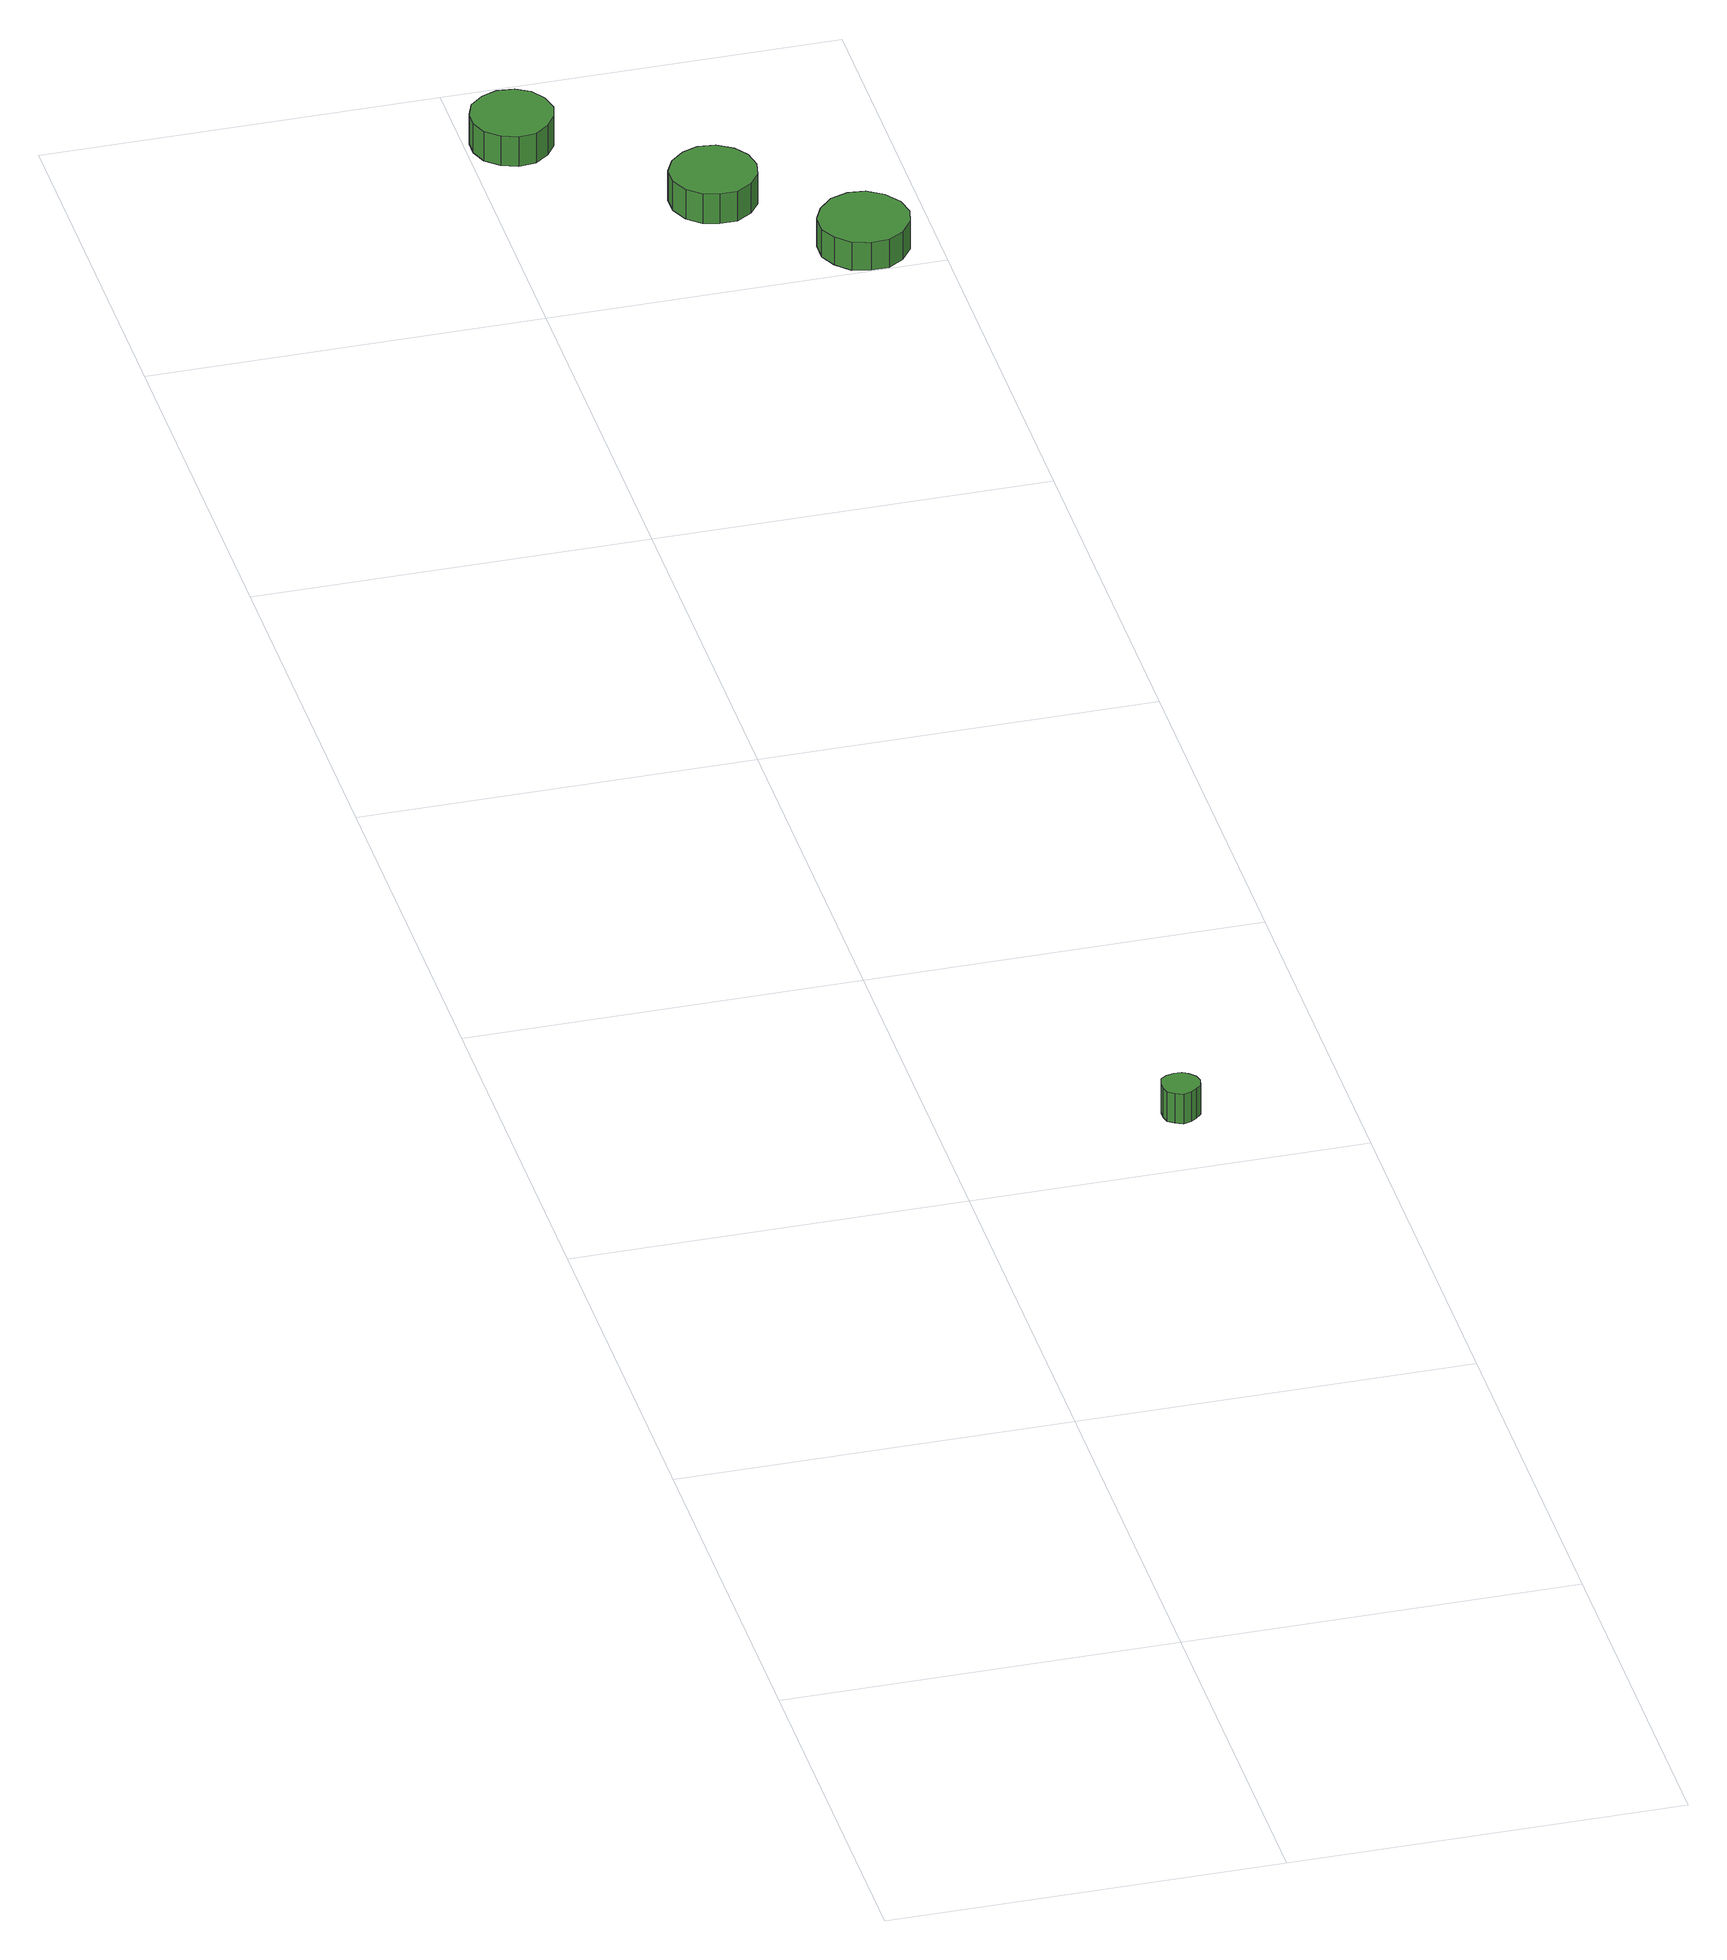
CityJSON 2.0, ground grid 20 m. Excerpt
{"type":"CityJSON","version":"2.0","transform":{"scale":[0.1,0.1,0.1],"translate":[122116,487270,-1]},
"CityObjects":{
"tree1":{"type":"SolitaryVegetationObject","attributes":{"function":"something"}},
"tree2":{"type":"SolitaryVegetationObject","attributes":{"function":"something"}},
"tree3":{"type":"SolitaryVegetationObject","attributes":{"function":"something"},"geometry":[{"type":"MultiSurface","lod":"1","boundaries":[[[0,1,2,3,4,5,6,7,8,9,10,11,12,13,14]],[[15,16,17,18,19,20,21,22,23,24,25,26,27,28,29]],[[0,29,28,1]],[[1,28,27,2]],[[2,27,26,3]],[[3,26,25,4]],[[4,25,24,5]],[[5,24,23,6]],[[6,23,22,7]],[[7,22,21,8]],[[8,21,20,9]],[[9,20,19,10]],[[10,19,18,11]],[[11,18,17,12]],[[12,17,16,13]],[[13,16,15,14]],[[14,15,29,0]]]}]},
"tree4":{"type":"SolitaryVegetationObject","attributes":{"function":"something"},"geometry":[{"type":"MultiSurface","lod":"1","boundaries":[[[30,31,32,33,34,35,36,37,38,39,40,41,42,43,44]],[[45,46,47,48,49,50,51,52,53,54,55,56,57,58,59]],[[30,59,58,31]],[[31,58,57,32]],[[32,57,56,33]],[[33,56,55,34]],[[34,55,54,35]],[[35,54,53,36]],[[36,53,52,37]],[[37,52,51,38]],[[38,51,50,39]],[[39,50,49,40]],[[40,49,48,41]],[[41,48,47,42]],[[42,47,46,43]],[[43,46,45,44]],[[44,45,59,30]]]}]},
"tree5":{"type":"SolitaryVegetationObject","attributes":{"function":"something"},"geometry":[{"type":"MultiSurface","lod":"1","boundaries":[[[60,61,62,63,64,65,66,67,68,69,70,71,72,73,74]],[[75,76,77,78,79,80,81,82,83,84,85,86,87,88,89]],[[60,89,88,61]],[[61,88,87,62]],[[62,87,86,63]],[[63,86,85,64]],[[64,85,84,65]],[[65,84,83,66]],[[66,83,82,67]],[[67,82,81,68]],[[68,81,80,69]],[[69,80,79,70]],[[70,79,78,71]],[[71,78,77,72]],[[72,77,76,73]],[[73,76,75,74]],[[74,75,89,60]]]}]},
"tree6":{"type":"SolitaryVegetationObject","attributes":{"function":"something"},"geometry":[{"type":"MultiSurface","lod":"1","boundaries":[[[90,91,92,93,94,95,96,97,98,99,100,101,102,103,104]],[[105,106,107,108,109,110,111,112,113,114,115,116,117,118,119]],[[90,119,118,91]],[[91,118,117,92]],[[92,117,116,93]],[[93,116,115,94]],[[94,115,114,95]],[[95,114,113,96]],[[96,113,112,97]],[[97,112,111,98]],[[98,111,110,99]],[[99,110,109,100]],[[100,109,108,101]],[[101,108,107,102]],[[102,107,106,103]],[[103,106,105,104]],[[104,105,119,90]]]}]}
},
"vertices":[
[128,449,25],[127,453,25],[124,456,25],[121,458,25],[117,458,25],[113,457,25],[110,455,25],[109,451,25],[109,447,25],[110,443,25],[113,441,25],[117,439,25],[121,440,25],[124,442,25],[127,445,25],[127,445,8],[124,442,8],[121,440,8],[117,439,8],[113,441,8],[110,443,8],[109,447,8],[109,451,8],[110,455,8],[113,457,8],[117,458,8],[121,458,8],[124,456,8],[127,453,8],[128,449,8],
[44,1353,25],[42,1362,25],[37,1369,25],[30,1373,25],[21,1374,25],[13,1371,25],[6,1365,25],[3,1357,25],[3,1349,25],[6,1341,25],[13,1335,25],[21,1332,25],[30,1333,25],[37,1338,25],[42,1345,25],[42,1345,8],[37,1338,8],[30,1333,8],[21,1332,8],[13,1335,8],[6,1341,8],[3,1349,8],[3,1357,8],[6,1365,8],[13,1371,8],[21,1374,8],[30,1373,8],[37,1369,8],[42,1362,8],[44,1353,8],
[126,1280,25],[124,1289,25],[119,1296,25],[111,1301,25],[102,1302,25],[94,1299,25],[87,1293,25],[83,1285,25],[83,1276,25],[87,1267,25],[94,1261,25],[102,1259,25],[111,1259,25],[119,1264,25],[124,1271,25],[124,1271,8],[119,1264,8],[111,1259,8],[102,1259,8],[94,1261,8],[87,1267,8],[83,1276,8],[83,1285,8],[87,1293,8],[94,1299,8],[102,1302,8],[111,1301,8],[119,1296,8],[124,1289,8],[126,1280,8],
[187,1223,24],[185,1232,24],[179,1240,24],[171,1245,24],[162,1246,24],[153,1243,24],[146,1236,24],[142,1228,24],[142,1218,24],[146,1210,24],[153,1203,24],[162,1201,24],[171,1201,24],[179,1206,24],[185,1214,24],[185,1214,8],[179,1206,8],[171,1201,8],[162,1201,8],[153,1203,8],[146,1210,8],[142,1218,8],[142,1228,8],[146,1236,8],[153,1243,8],[162,1246,8],[171,1245,8],[179,1240,8],[185,1232,8],[187,1223,8]
]}
